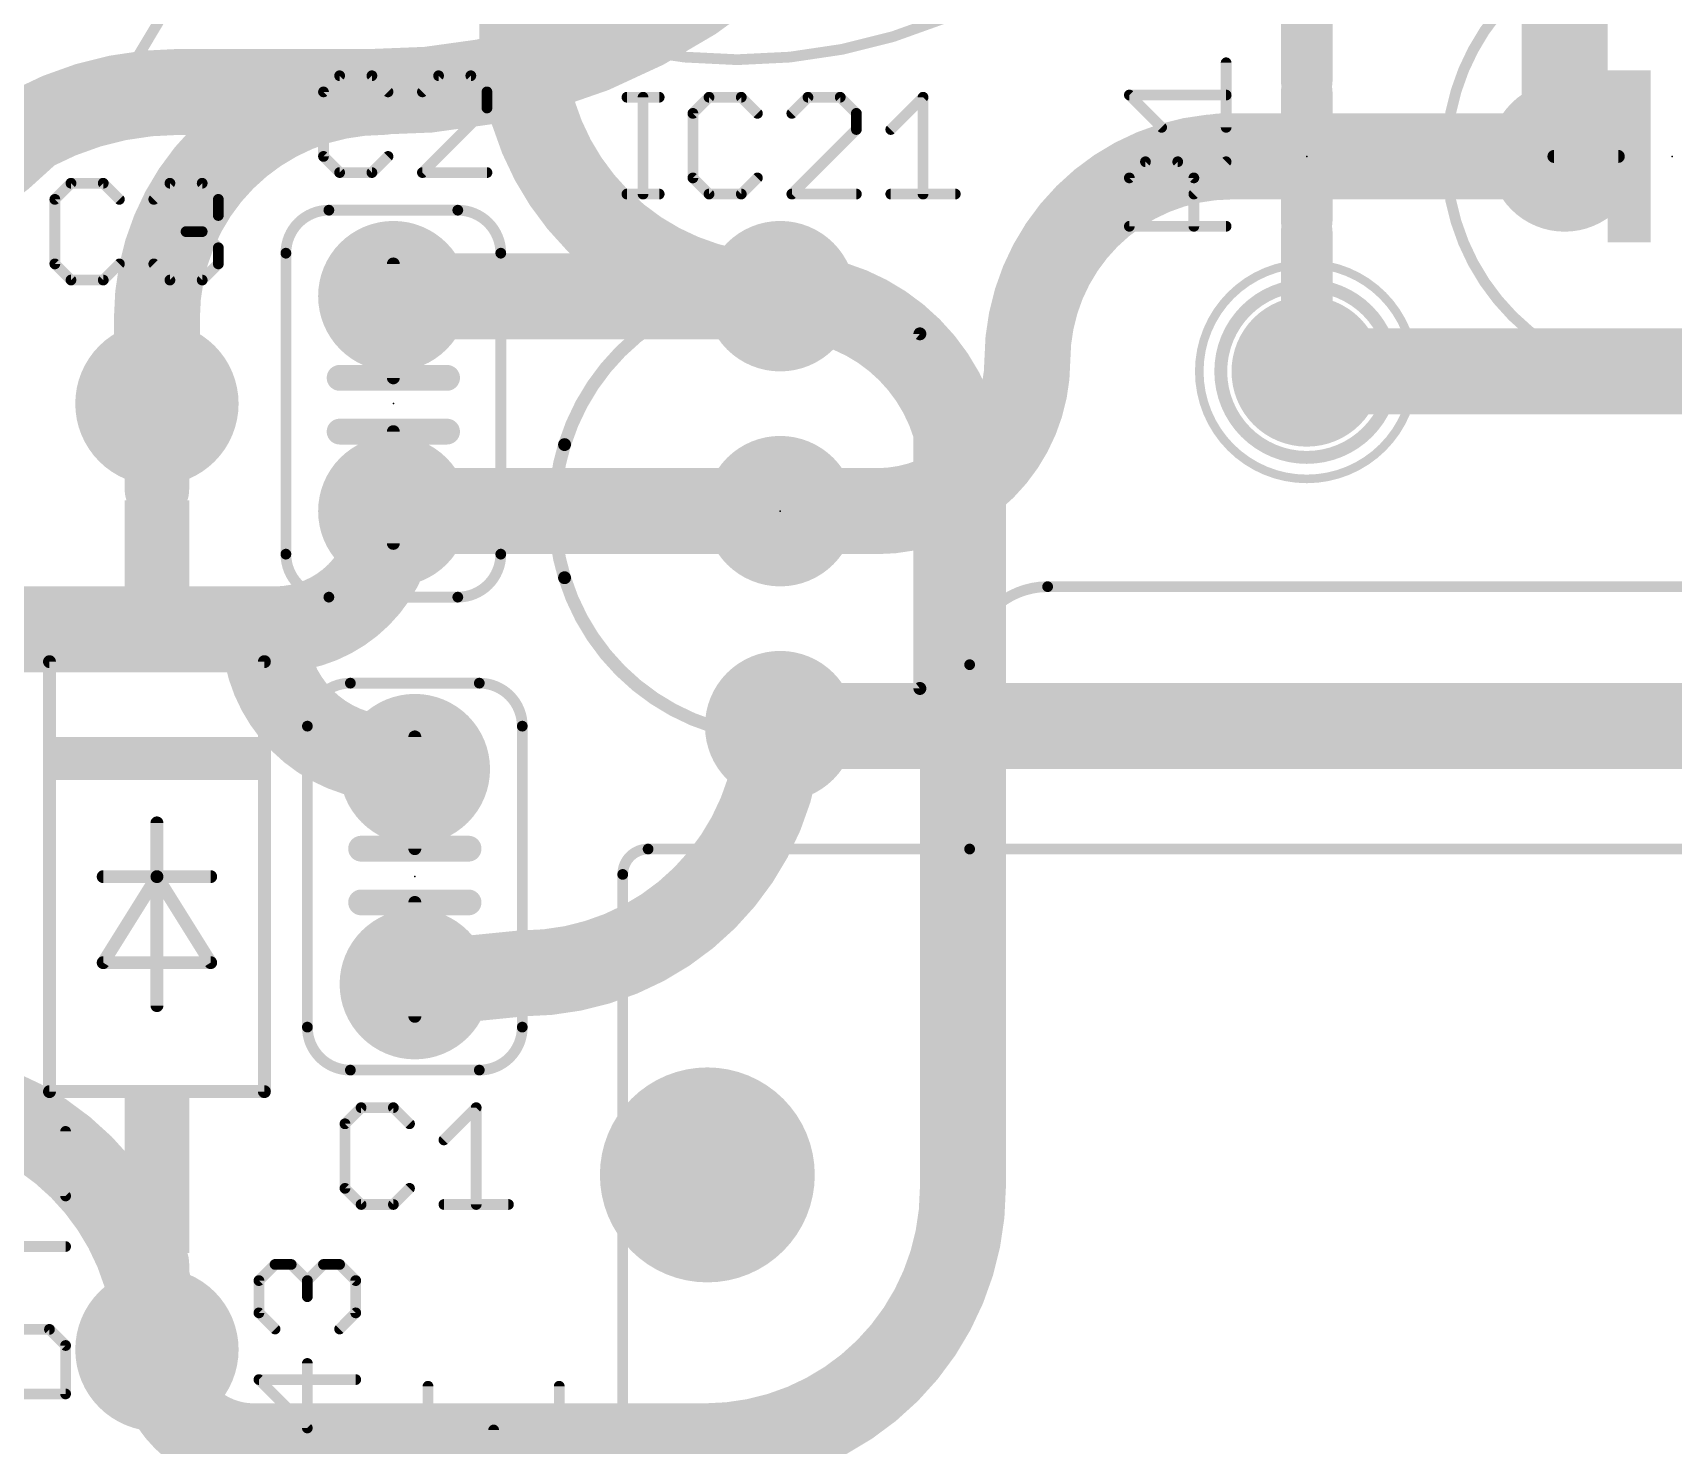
# Model space of a CAD drawing. Extents: x -4 to 220, y -9 to 53.
# Drawn here: x 10.6 to 29.99, y 13.35 to 30.04 of the extents above; entities that cross this region are included whole.
import ezdxf

# ---------------------------------------------------------------- set-up
doc = ezdxf.new("R2010")
doc.units = 0
for name, color, linetype in [('1', 14, 'CONTINUOUS'), ('16', 174, 'CONTINUOUS'), ('17', 94, 'CONTINUOUS'), ('21', 251, 'CONTINUOUS'), ('23', 178, 'CONTINUOUS'), ('25', 251, 'CONTINUOUS'), ('51', 251, 'CONTINUOUS')]:
    doc.layers.add(name, color=color, linetype=linetype)

# ---------------------------------------------------------------- blocks, each defined once
blk = doc.blocks.new('ROUNDP')
at = {"const_width": 0.5}
blk.add_lwpolyline([(0, -0.25, 1), (0, 0.25, 1), (0, -0.25)], format="xyb", dxfattribs=at)
blk = doc.blocks.new('RECT')
blk.add_solid([(-0.5, -0.5), (0.5, -0.5), (-0.5, 0.5), (0.5, 0.5)])

msp = doc.modelspace()

# ---------------------------------------------------------------- linework, layer by layer
at = {"layer": '1', "const_width": 1.016}
for points in [[(16.383, 29.972), (16.383, 36.068)], [(21.59, 16.383), (21.59, 24.765)], [(13.208, 13.335), (18.542, 13.335)]]:
    msp.add_lwpolyline(points, dxfattribs=at)
at = {"layer": '1'}
for points, const_width in [([(16.383, 29.972, 0.4142), (19.431, 26.924)], 1.016), ([(16.637, 29.972, 1), (16.129, 29.972)], 0.508), ([(16.129, 29.972, 1), (16.637, 29.972)], 0.508), ([(21.59, 24.765, 0.4142), (19.431, 26.924)], 1.016), ([(19.431, 27.178, 1), (19.431, 26.67)], 0.508), ([(19.431, 26.67, 1), (19.431, 27.178)], 0.508), ([(21.844, 24.765, 1), (21.336, 24.765)], 0.508), ([(21.336, 24.765, 1), (21.844, 24.765)], 0.508), ([(18.542, 13.335, 0.4142), (21.59, 16.383)], 1.016), ([(21.844, 16.383, 1), (21.336, 16.383)], 0.508), ([(21.336, 16.383, 1), (21.844, 16.383)], 0.508), ([(12.065, 14.478, 0.4142), (13.208, 13.335)], 1.016), ([(12.319, 14.478, 1), (11.811, 14.478)], 0.508), ([(13.208, 13.589, 1), (13.208, 13.081)], 0.508), ([(13.208, 13.081, 1), (13.208, 13.589)], 0.508), ([(18.542, 13.589, 1), (18.542, 13.081)], 0.508), ([(18.542, 13.081, 1), (18.542, 13.589)], 0.508)]:
    msp.add_lwpolyline(points, format="xyb", dxfattribs=dict(at, const_width=const_width))
at = {"layer": '16'}
for points, const_width in [([(14.605, 29.337, 0.4142), (21.463, 36.068)], 1.016), ([(12.319, 29.337, 0.4142), (8.636, 25.654)], 1.016), ([(14.732, 29.337, 0.4142), (12.065, 26.67)], 1.016), ([(12.319, 29.591, 1), (12.319, 29.083)], 0.508), ([(12.319, 29.083, 1), (12.319, 29.591)], 0.508), ([(14.6074, 29.591, 1), (14.6026, 29.083)], 0.508), ([(14.605, 29.591, 1), (14.605, 29.083)], 0.508), ([(14.605, 29.083, 1), (14.605, 29.591)], 0.508), ([(14.732, 29.083, 1), (14.732, 29.591)], 0.508), ([(14.732, 29.083, 1), (14.732, 29.591)], 0.508), ([(24.765, 28.575, 0.4142), (22.352, 26.162)], 1.016), ([(24.638, 28.829, 1), (24.638, 28.321)], 0.508), ([(24.765, 28.829, 1), (24.765, 28.321)], 0.508), ([(24.765, 28.321, 1), (24.765, 28.829)], 0.508), ([(24.765, 28.321, 1), (24.765, 28.829)], 0.508), ([(28.702, 28.321, 1), (28.702, 28.829)], 0.508), ([(28.448, 28.575, 1), (28.956, 28.575)], 0.508), ([(14.859, 27.178, 1), (14.859, 26.67)], 0.508), ([(19.431, 26.67, 1), (19.431, 27.178)], 0.508), ([(12.319, 26.67, 1), (11.811, 26.67)], 0.508), ([(11.811, 26.67, 1), (12.319, 26.67)], 0.508), ([(20.574, 24.384, 0.4142), (22.352, 26.162)], 1.016), ([(22.606, 26.162, 1), (22.098, 26.162)], 0.508), ([(25.908, 26.162, 1), (25.4, 26.162)], 0.508), ([(25.654, 26.162, 0.4142), (25.781, 26.035)], 1.016), ([(25.908, 26.162, 1), (25.4, 26.162)], 0.508), ([(22.098, 26.162, 1), (22.606, 26.162)], 0.508), ([(25.781, 26.289, 1), (25.781, 25.781)], 0.508), ([(25.781, 25.781, 1), (25.781, 26.289)], 0.508), ([(25.4, 26.035, 1), (25.908, 26.035)], 0.508), ([(11.811, 25.654, 1), (12.319, 25.654)], 0.508), ([(13.462, 22.987, 0.4142), (14.859, 24.384)], 1.016), ([(14.732, 24.257, 0.4142), (14.859, 24.384)], 1.016), ([(14.859, 24.384, 0.4142), (14.732, 24.257)], 1.016), ([(15.113, 24.384, 1), (14.605, 24.384)], 0.508), ([(14.859, 24.638, 1), (14.859, 24.13)], 0.508), ([(15.113, 24.384, 1), (14.605, 24.384)], 0.508), ([(14.859, 24.13, 1), (14.859, 24.638)], 0.508), ([(19.431, 24.638, 1), (19.431, 24.13)], 0.508), ([(19.431, 24.13, 1), (19.431, 24.638)], 0.508), ([(20.574, 24.638, 1), (20.574, 24.13)], 0.508), ([(20.574, 24.13, 1), (20.574, 24.638)], 0.508), ([(14.732, 24.511, 1), (14.732, 24.003)], 0.508), ([(14.478, 24.257, 1), (14.986, 24.257)], 0.508), ([(13.335, 23.241, 1), (13.335, 22.733)], 0.508), ([(13.335, 22.987, 0.4142), (14.859, 21.463)], 1.016), ([(13.589, 22.987, 1), (13.081, 22.987)], 0.508), ([(13.462, 23.241, 1), (13.462, 22.733)], 0.508), ([(13.335, 22.733, 1), (13.335, 23.241)], 0.508), ([(13.462, 22.733, 1), (13.462, 23.241)], 0.508), ([(16.383, 18.923, 0.4142), (19.431, 21.971)], 1.016), ([(19.685, 21.971, 1), (19.177, 21.971)], 0.508), ([(19.685, 21.971, 1), (19.177, 21.971)], 0.508), ([(19.431, 22.098, 1), (19.431, 21.59)], 0.508), ([(14.9726, 21.6902, 1), (14.7454, 21.2358)], 0.508), ([(14.859, 21.209, 1), (14.859, 21.717)], 0.508), ([(19.177, 21.844, 1), (19.685, 21.844)], 0.508), ([(14.9994, 21.1088, 1), (15.2266, 21.5632)], 0.508), ([(16.383, 19.177, 1), (16.383, 18.669)], 0.508), ([(16.4083, 18.6703, 1), (16.3577, 19.1757)], 0.508), ([(15.0877, 19.0487, 1), (15.1383, 18.5433)], 0.508), ([(12.065, 14.478, 0.4142), (9.017, 17.526)], 1.016), ([(11.811, 14.478, 1), (12.319, 14.478)], 0.508)]:
    msp.add_lwpolyline(points, format="xyb", dxfattribs=dict(at, const_width=const_width))
at = {"layer": '16', "const_width": 1.016}
for points in [[(28.702, 28.575), (28.702, 33.655)], [(12.319, 29.337), (14.605, 29.337)], [(14.605, 29.337), (14.732, 29.337)], [(24.765, 28.575), (24.638, 28.575)], [(24.765, 28.575), (28.702, 28.575)], [(19.431, 26.924), (14.859, 26.924)], [(12.065, 26.67), (12.065, 25.654)], [(25.654, 26.035), (25.654, 26.162)], [(25.781, 26.035), (36.576, 26.035)], [(14.859, 24.384), (19.431, 24.384)], [(19.431, 24.384), (20.574, 24.384)], [(8.001, 22.987), (13.335, 22.987)], [(13.335, 22.987), (13.462, 22.987)], [(19.431, 21.971), (19.431, 21.844)], [(19.431, 21.844), (32.639, 21.844)], [(14.859, 21.463), (15.113, 21.336)], [(15.113, 18.796), (16.383, 18.923)]]:
    msp.add_lwpolyline(points, dxfattribs=at)
at = {"layer": '21'}
for points, const_width in [([(18.923, 29.718, 1), (18.923, 42.418, 1), (18.923, 29.718)], 0.127), ([(6.477, 26.797, 1), (6.477, 39.497, 1), (6.477, 26.797)], 0.127), ([(29.972, 25.908, 1), (29.972, 31.242, 1), (29.972, 25.908)], 0.127), ([(25.8064, 29.337, 1), (25.5016, 29.337)], 0.3048), ([(28.575, 28.6131, 1), (28.575, 28.5369)], 0.0762), ([(29.337, 28.5369, 1), (29.337, 28.6131)], 0.0762), ([(14.097, 27.94, 0.4142), (13.589, 27.432)], 0.127), ([(14.097, 27.9718, 1), (14.097, 27.9083)], 0.0635), ([(14.097, 27.9083, 1), (14.097, 27.9718)], 0.0635), ([(15.621, 27.9718, 1), (15.621, 27.9083)], 0.0635), ([(16.129, 27.432, 0.4142), (15.621, 27.94)], 0.127), ([(15.621, 27.9083, 1), (15.621, 27.9718)], 0.0635), ([(25.5016, 27.813, 1), (25.8064, 27.813)], 0.3048), ([(13.6208, 27.432, 1), (13.5572, 27.432)], 0.0635), ([(13.5572, 27.432, 1), (13.6208, 27.432)], 0.0635), ([(14.8971, 27.305, 1), (14.8209, 27.305)], 0.0762), ([(16.1608, 27.432, 1), (16.0973, 27.432)], 0.0635), ([(16.0973, 27.432, 1), (16.1608, 27.432)], 0.0635), ([(25.654, 24.765, 1), (25.654, 27.305, 1), (25.654, 24.765)], 0.1016), ([(21.082, 26.479, 0.5267), (16.8826, 25.1708)], 0.1524), ([(21.1201, 26.479, 1), (21.0439, 26.479)], 0.0762), ([(21.0584, 26.4491, 1), (21.1056, 26.5089)], 0.0762), ([(14.224, 26.035, 1), (14.224, 25.8826)], 0.1524), ([(14.859, 26.035, 1), (14.859, 25.8826)], 0.1524), ([(14.859, 25.8826, 1), (14.859, 26.035)], 0.1524), ([(14.8209, 25.9588, 1), (14.8971, 25.9588)], 0.0762), ([(15.494, 25.8826, 1), (15.494, 26.035)], 0.1524), ([(14.224, 25.4, 1), (14.224, 25.2476)], 0.1524), ([(14.859, 25.4, 1), (14.859, 25.2476)], 0.1524), ([(14.859, 25.2476, 1), (14.859, 25.4)], 0.1524), ([(14.8971, 25.3238, 1), (14.8209, 25.3238)], 0.0762), ([(15.494, 25.2476, 1), (15.494, 25.4)], 0.1524), ([(16.8825, 25.1703, 0.1508), (16.8825, 23.5977)], 0.1524), ([(16.8462, 25.182, 1), (16.919, 25.1596)], 0.0762), ([(16.9189, 25.1591, 1), (16.8461, 25.1815)], 0.0762), ([(14.8209, 24.003, 1), (14.8971, 24.003)], 0.0762), ([(13.6208, 23.876, 1), (13.5572, 23.876)], 0.0635), ([(13.5572, 23.876, 1), (13.6208, 23.876)], 0.0635), ([(13.589, 23.876, 0.4142), (14.097, 23.368)], 0.127), ([(15.621, 23.368, 0.4142), (16.129, 23.876)], 0.127), ([(16.1608, 23.876, 1), (16.0973, 23.876)], 0.0635), ([(16.0973, 23.876, 1), (16.1608, 23.876)], 0.0635), ([(16.8825, 23.5977, 0.5267), (21.082, 22.2894)], 0.1524), ([(16.9189, 23.6089, 1), (16.8461, 23.5865)], 0.0762), ([(16.8461, 23.5865, 1), (16.9189, 23.6089)], 0.0762), ([(22.5919, 23.492, 0.4142), (21.67, 22.5701)], 0.127), ([(22.5919, 23.5237, 1), (22.5919, 23.4603)], 0.0635), ([(22.5919, 23.4603, 1), (22.5919, 23.5237)], 0.0635), ([(14.097, 23.3998, 1), (14.097, 23.3363)], 0.0635), ([(14.097, 23.3363, 1), (14.097, 23.3998)], 0.0635), ([(15.621, 23.3998, 1), (15.621, 23.3363)], 0.0635), ([(15.621, 23.3363, 1), (15.621, 23.3998)], 0.0635), ([(10.8331, 22.606, 1), (10.7569, 22.606)], 0.0762), ([(10.795, 22.6441, 1), (10.795, 22.5679)], 0.0762), ([(13.3731, 22.606, 1), (13.2969, 22.606)], 0.0762), ([(13.335, 22.5679, 1), (13.335, 22.6441)], 0.0762), ([(21.7018, 22.5701, 1), (21.6383, 22.5701)], 0.0635), ([(21.6383, 22.5701, 1), (21.7018, 22.5701)], 0.0635), ([(14.351, 22.352, 0.4142), (13.843, 21.844)], 0.127), ([(14.351, 22.3837, 1), (14.351, 22.3203)], 0.0635), ([(14.351, 22.3203, 1), (14.351, 22.3837)], 0.0635), ([(16.383, 21.844, 0.4142), (15.875, 22.352)], 0.127), ([(15.875, 22.3837, 1), (15.875, 22.3203)], 0.0635), ([(15.875, 22.3203, 1), (15.875, 22.3837)], 0.0635), ([(21.0439, 22.289, 1), (21.1201, 22.289)], 0.0762), ([(21.1056, 22.2595, 1), (21.0584, 22.3193)], 0.0762), ([(13.8748, 21.844, 1), (13.8112, 21.844)], 0.0635), ([(13.8112, 21.844, 1), (13.8748, 21.844)], 0.0635), ([(15.1511, 21.717, 1), (15.0749, 21.717)], 0.0762), ([(16.4147, 21.844, 1), (16.3513, 21.844)], 0.0635), ([(16.3513, 21.844, 1), (16.4147, 21.844)], 0.0635), ([(12.1031, 20.701, 1), (12.0269, 20.701)], 0.0762), ([(14.478, 20.4724, 1), (14.478, 20.32)], 0.1524), ([(15.113, 20.4724, 1), (15.113, 20.32)], 0.1524), ([(15.113, 20.32, 1), (15.113, 20.4724)], 0.1524), ([(15.0749, 20.3962, 1), (15.1511, 20.3962)], 0.0762), ([(15.748, 20.32, 1), (15.748, 20.4724)], 0.1524), ([(17.87, 20.392, 0.4142), (17.57, 20.092)], 0.127), ([(17.87, 20.4237, 1), (17.87, 20.3603)], 0.0635), ([(17.87, 20.3603, 1), (17.87, 20.4237)], 0.0635), ([(21.67, 20.4237, 1), (21.67, 20.3603)], 0.0635), ([(21.6383, 20.392, 1), (21.7018, 20.392)], 0.0635), ([(21.67, 20.3603, 1), (21.67, 20.4237)], 0.0635), ([(11.43, 20.1041, 1), (11.43, 20.0279)], 0.0762), ([(12.1031, 20.066, 1), (12.0269, 20.066)], 0.0762), ([(12.0973, 20.0862, 1), (12.0327, 20.0458)], 0.0762), ([(12.065, 20.1041, 1), (12.065, 20.0279)], 0.0762), ([(12.0269, 20.066, 1), (12.1031, 20.066)], 0.0762), ([(12.0973, 20.0458, 1), (12.0327, 20.0862)], 0.0762), ([(12.065, 20.0279, 1), (12.065, 20.1041)], 0.0762), ([(12.7, 20.0279, 1), (12.7, 20.1041)], 0.0762), ([(17.6017, 20.092, 1), (17.5383, 20.092)], 0.0635), ([(17.5383, 20.092, 1), (17.6017, 20.092)], 0.0635), ([(14.478, 19.8374, 1), (14.478, 19.685)], 0.1524), ([(15.113, 19.8374, 1), (15.113, 19.685)], 0.1524), ([(15.113, 19.685, 1), (15.113, 19.8374)], 0.1524), ([(15.1511, 19.7612, 1), (15.0749, 19.7612)], 0.0762), ([(15.748, 19.685, 1), (15.748, 19.8374)], 0.1524), ([(11.43, 19.0881, 1), (11.43, 19.0119)], 0.0762), ([(11.3977, 19.0702, 1), (11.4623, 19.0298)], 0.0762), ([(12.6677, 19.0298, 1), (12.7323, 19.0702)], 0.0762), ([(12.7, 19.0119, 1), (12.7, 19.0881)], 0.0762), ([(12.0269, 18.542, 1), (12.1031, 18.542)], 0.0762), ([(15.0749, 18.415, 1), (15.1511, 18.415)], 0.0762), ([(13.8748, 18.288, 1), (13.8112, 18.288)], 0.0635), ([(13.8112, 18.288, 1), (13.8748, 18.288)], 0.0635), ([(13.843, 18.288, 0.4142), (14.351, 17.78)], 0.127), ([(15.875, 17.78, 0.4142), (16.383, 18.288)], 0.127), ([(16.4147, 18.288, 1), (16.3513, 18.288)], 0.0635), ([(16.3513, 18.288, 1), (16.4147, 18.288)], 0.0635), ([(14.351, 17.8117, 1), (14.351, 17.7483)], 0.0635), ([(14.351, 17.7483, 1), (14.351, 17.8117)], 0.0635), ([(15.875, 17.8117, 1), (15.875, 17.7483)], 0.0635), ([(15.875, 17.7483, 1), (15.875, 17.8117)], 0.0635), ([(10.795, 17.5641, 1), (10.795, 17.4879)], 0.0762), ([(10.7569, 17.526, 1), (10.8331, 17.526)], 0.0762), ([(13.2969, 17.526, 1), (13.3731, 17.526)], 0.0762), ([(13.335, 17.4879, 1), (13.335, 17.5641)], 0.0762)]:
    msp.add_lwpolyline(points, format="xyb", dxfattribs=dict(at, const_width=const_width))
for points, const_width in [([(25.654, 27.813), (25.654, 29.337)], 0.6096), ([(29.337, 28.575), (28.575, 28.575)], 0.1524), ([(14.097, 27.94), (15.621, 27.94)], 0.127), ([(13.589, 23.876), (13.589, 27.432)], 0.127), ([(14.859, 25.9588), (14.859, 27.305)], 0.1524), ([(16.129, 27.432), (16.129, 23.876)], 0.127), ([(21.082, 22.289), (21.082, 26.479)], 0.1524), ([(14.859, 25.9588), (14.224, 25.9588)], 0.3048), ([(15.494, 25.9588), (14.859, 25.9588)], 0.3048), ([(14.859, 25.3238), (14.224, 25.3238)], 0.3048), ([(15.494, 25.3238), (14.859, 25.3238)], 0.3048), ([(14.859, 25.3238), (14.859, 24.003)], 0.1524), ([(22.5919, 23.492), (30.7267, 23.492)], 0.127), ([(15.621, 23.368), (14.097, 23.368)], 0.127), ([(10.795, 17.526), (10.795, 22.606)], 0.1524), ([(13.335, 22.606), (10.795, 22.606)], 0.1524), ([(13.335, 22.606), (13.335, 17.526)], 0.1524), ([(21.67, 20.392), (21.67, 22.5701)], 0.127), ([(14.351, 22.352), (15.875, 22.352)], 0.127), ([(13.843, 18.288), (13.843, 21.844)], 0.127), ([(15.113, 20.3962), (15.113, 21.717)], 0.1524), ([(16.383, 21.844), (16.383, 18.288)], 0.127), ([(12.065, 20.701), (12.065, 20.066)], 0.1524), ([(14.478, 20.3962), (15.113, 20.3962)], 0.3048), ([(15.113, 20.3962), (15.748, 20.3962)], 0.3048), ([(21.67, 20.392), (17.87, 20.392)], 0.127), ([(31.67, 20.392), (21.67, 20.392)], 0.127), ([(11.43, 19.05), (12.065, 20.066)], 0.1524), ([(12.065, 20.066), (11.43, 20.066)], 0.1524), ([(12.065, 20.066), (12.065, 18.542)], 0.1524), ([(12.065, 20.066), (12.7, 19.05)], 0.1524), ([(12.7, 20.066), (12.065, 20.066)], 0.1524), ([(17.57, 20.092), (17.57, -0.508)], 0.127), ([(14.478, 19.7612), (15.113, 19.7612)], 0.3048), ([(15.113, 19.7612), (15.748, 19.7612)], 0.3048), ([(15.113, 19.7612), (15.113, 18.415)], 0.1524), ([(12.7, 19.05), (11.43, 19.05)], 0.1524), ([(15.875, 17.78), (14.351, 17.78)], 0.127), ([(10.795, 17.526), (13.335, 17.526)], 0.1524)]:
    msp.add_lwpolyline(points, dxfattribs=dict(at, const_width=const_width))
at = {"layer": '23'}
for p in [(25.654, 28.575), (29.972, 28.575), (14.859, 25.654), (19.431, 24.384), (12.065, 20.066), (15.113, 20.066)]:
    msp.add_point(p, dxfattribs=at)
at = {"layer": '25', "const_width": 0.127}
for points in [[(24.7015, 28.9189), (24.7015, 29.6815)], [(14.2242, 29.5285), (14.0335, 29.3378)], [(14.6055, 29.5285), (14.2242, 29.5285)], [(14.7962, 29.3378), (14.6055, 29.5285)], [(15.3936, 29.5285), (15.2029, 29.3378)], [(15.7749, 29.5285), (15.3936, 29.5285)], [(15.9655, 29.3378), (15.7749, 29.5285)], [(14.0335, 29.3378), (14.0335, 28.5752)], [(15.9655, 29.1471), (15.9655, 29.3378)], [(17.6197, 29.2745), (18.001, 29.2745)], [(17.8104, 28.1305), (17.8104, 29.2745)], [(18.59, 29.2745), (18.3993, 29.0838)], [(18.9713, 29.2745), (18.59, 29.2745)], [(19.162, 29.0838), (18.9713, 29.2745)], [(19.7594, 29.2745), (19.5687, 29.0838)], [(20.1407, 29.2745), (19.7594, 29.2745)], [(20.3313, 29.0838), (20.1407, 29.2745)], [(20.7381, 28.8932), (21.1194, 29.2745)], [(21.1194, 29.2745), (21.1194, 28.1305)], [(23.9389, 28.9189), (23.5575, 29.3002)], [(23.5575, 29.3002), (24.7015, 29.3002)], [(15.2029, 28.3845), (15.9655, 29.1471)], [(18.3993, 29.0838), (18.3993, 28.3212)], [(20.3313, 28.8932), (20.3313, 29.0838)], [(19.5687, 28.1305), (20.3313, 28.8932)], [(14.0335, 28.5752), (14.2242, 28.3845)], [(14.6055, 28.3845), (14.7962, 28.5752)], [(23.5575, 28.3215), (23.7482, 28.5122)], [(23.7482, 28.5122), (24.1295, 28.5122)], [(24.1295, 28.5122), (24.3202, 28.3215)], [(24.3202, 28.1308), (24.7015, 28.5122)], [(11.0492, 28.2585), (10.8585, 28.0678)], [(11.4305, 28.2585), (11.0492, 28.2585)], [(11.6212, 28.0678), (11.4305, 28.2585)], [(12.0279, 28.0678), (12.2186, 28.2585)], [(12.2186, 28.2585), (12.5999, 28.2585)], [(12.5999, 28.2585), (12.7905, 28.0678)], [(14.2242, 28.3845), (14.6055, 28.3845)], [(15.9655, 28.3845), (15.2029, 28.3845)], [(18.3993, 28.3212), (18.59, 28.1305)], [(18.9713, 28.1305), (19.162, 28.3212)], [(23.5575, 27.7495), (23.5575, 28.3215)], [(24.3202, 28.3215), (24.3202, 27.7495)], [(10.8585, 28.0678), (10.8585, 27.3052)], [(12.7905, 28.0678), (12.7905, 27.8772)], [(17.6197, 28.1305), (18.001, 28.1305)], [(18.59, 28.1305), (18.9713, 28.1305)], [(20.3313, 28.1305), (19.5687, 28.1305)], [(20.7381, 28.1305), (21.5007, 28.1305)], [(12.7905, 27.8772), (12.5999, 27.6865)], [(12.5999, 27.6865), (12.4092, 27.6865)], [(12.5999, 27.6865), (12.7905, 27.4958)], [(24.7015, 27.7495), (23.5575, 27.7495)], [(12.7905, 27.4958), (12.7905, 27.3052)], [(10.8585, 27.3052), (11.0492, 27.1145)], [(11.4305, 27.1145), (11.6212, 27.3052)], [(12.2186, 27.1145), (12.0279, 27.3052)], [(12.7905, 27.3052), (12.5999, 27.1145)], [(11.0492, 27.1145), (11.4305, 27.1145)], [(12.5999, 27.1145), (12.2186, 27.1145)], [(14.4782, 17.3365), (14.2875, 17.1458)], [(14.8595, 17.3365), (14.4782, 17.3365)], [(15.0502, 17.1458), (14.8595, 17.3365)], [(15.4569, 16.9551), (15.8382, 17.3365)], [(15.8382, 17.3365), (15.8382, 16.1925)], [(10.9855, 16.2931), (10.2229, 17.0557)], [(10.9855, 17.0557), (10.9855, 16.2931)], [(14.2875, 17.1458), (14.2875, 16.3832)], [(14.2875, 16.3832), (14.4782, 16.1925)], [(14.8595, 16.1925), (15.0502, 16.3832)], [(14.4782, 16.1925), (14.8595, 16.1925)], [(15.4569, 16.1925), (16.2195, 16.1925)], [(10.9855, 15.6957), (9.8415, 15.6957)], [(13.2705, 15.2933), (13.4612, 15.4839)], [(13.4612, 15.4839), (13.6519, 15.4839)], [(13.6519, 15.4839), (13.8425, 15.2933)], [(13.8425, 15.2933), (14.0332, 15.4839)], [(14.0332, 15.4839), (14.2238, 15.4839)], [(14.2238, 15.4839), (14.4145, 15.2933)], [(13.2705, 14.912), (13.2705, 15.2933)], [(13.8425, 15.2933), (13.8425, 15.1026)], [(14.4145, 15.2933), (14.4145, 14.912)], [(13.4612, 14.7213), (13.2705, 14.912)], [(14.4145, 14.912), (14.2238, 14.7213)], [(10.7948, 14.717), (10.0322, 14.717)], [(10.9855, 14.5263), (10.7948, 14.717)], [(10.9855, 13.9543), (10.9855, 14.5263)], [(13.8425, 13.5519), (13.8425, 14.3145)], [(14.4145, 14.1239), (13.2705, 14.1239)], [(13.2705, 14.1239), (13.8425, 13.5519)], [(9.8415, 13.9543), (10.9855, 13.9543)], [(15.2688, 14.0452), (15.2688, 13.0114)], [(16.8195, 13.0114), (16.8195, 14.0452)], [(16.0441, 13.0114), (16.0441, 13.5283)]]:
    msp.add_lwpolyline(points, dxfattribs=at)
at = {"layer": '25', "const_width": 0.0635}
for points in [[(24.7333, 29.6815, 1), (24.6698, 29.6815)], [(14.2242, 29.5602, 1), (14.2242, 29.4967)], [(14.2466, 29.506, 1), (14.2017, 29.5509)], [(14.6279, 29.5509, 1), (14.583, 29.506)], [(14.6055, 29.4967, 1), (14.6055, 29.5602)], [(15.3936, 29.5602, 1), (15.3936, 29.4967)], [(15.416, 29.506, 1), (15.3711, 29.5509)], [(15.7973, 29.5509, 1), (15.7524, 29.506)], [(15.7749, 29.4967, 1), (15.7749, 29.5602)], [(14.0653, 29.3378, 1), (14.0017, 29.3378)], [(14.011, 29.3603, 1), (14.056, 29.3154)], [(14.7737, 29.3154, 1), (14.8186, 29.3603)], [(15.1804, 29.3603, 1), (15.2253, 29.3154)], [(15.9973, 29.3378, 1), (15.9338, 29.3378)], [(15.9431, 29.3154, 1), (15.988, 29.3603)], [(17.6197, 29.3062, 1), (17.6197, 29.2427)], [(17.8421, 29.2745, 1), (17.7786, 29.2745)], [(18.001, 29.2427, 1), (18.001, 29.3062)], [(18.59, 29.3062, 1), (18.59, 29.2427)], [(18.6124, 29.252, 1), (18.5675, 29.2969)], [(18.9937, 29.2969, 1), (18.9488, 29.252)], [(18.9713, 29.2427, 1), (18.9713, 29.3062)], [(19.7594, 29.3062, 1), (19.7594, 29.2427)], [(19.7818, 29.252, 1), (19.7369, 29.2969)], [(20.1631, 29.2969, 1), (20.1182, 29.252)], [(20.1407, 29.2427, 1), (20.1407, 29.3062)], [(21.1512, 29.2745, 1), (21.0877, 29.2745)], [(21.1419, 29.252, 1), (21.097, 29.2969)], [(23.5575, 29.332, 1), (23.5575, 29.2685)], [(23.58, 29.3227, 1), (23.5351, 29.2778)], [(24.7015, 29.2685, 1), (24.7015, 29.332)], [(15.9338, 29.1471, 1), (15.9973, 29.1471)], [(15.988, 29.1247, 1), (15.9431, 29.1696)], [(18.3768, 29.1063, 1), (18.4218, 29.0614)], [(18.431, 29.0838, 1), (18.3676, 29.0838)], [(19.1395, 29.0614, 1), (19.1844, 29.1063)], [(19.5462, 29.1063, 1), (19.5911, 29.0614)], [(20.3631, 29.0838, 1), (20.2996, 29.0838)], [(20.3089, 29.0614, 1), (20.3538, 29.1063)], [(20.2996, 28.8932, 1), (20.3631, 28.8932)], [(20.3538, 28.8707, 1), (20.3089, 28.9156)], [(20.7156, 28.9156, 1), (20.7605, 28.8707)], [(23.9164, 28.8964, 1), (23.9613, 28.9413)], [(24.6698, 28.9189, 1), (24.7333, 28.9189)], [(14.0017, 28.5752, 1), (14.0653, 28.5752)], [(14.056, 28.5976, 1), (14.011, 28.5527)], [(14.8186, 28.5527, 1), (14.7737, 28.5976)], [(23.7482, 28.5439, 1), (23.7482, 28.4804)], [(23.7706, 28.4897, 1), (23.7257, 28.5346)], [(24.152, 28.5346, 1), (24.1071, 28.4897)], [(24.1295, 28.4804, 1), (24.1295, 28.5439)], [(24.724, 28.4897, 1), (24.679, 28.5346)], [(11.0492, 28.2902, 1), (11.0492, 28.2267)], [(11.0716, 28.236, 1), (11.0267, 28.2809)], [(11.4529, 28.2809, 1), (11.408, 28.236)], [(11.4305, 28.2267, 1), (11.4305, 28.2902)], [(12.2186, 28.2902, 1), (12.2186, 28.2267)], [(12.241, 28.236, 1), (12.1961, 28.2809)], [(12.6223, 28.2809, 1), (12.5774, 28.236)], [(12.5999, 28.2267, 1), (12.5999, 28.2902)], [(14.2242, 28.4163, 1), (14.2242, 28.3528)], [(14.2017, 28.362, 1), (14.2466, 28.407)], [(14.583, 28.407, 1), (14.6279, 28.362)], [(14.6055, 28.3528, 1), (14.6055, 28.4163)], [(15.1804, 28.407, 1), (15.2253, 28.362)], [(15.2029, 28.4163, 1), (15.2029, 28.3528)], [(15.9655, 28.3528, 1), (15.9655, 28.4163)], [(18.4218, 28.3436, 1), (18.3768, 28.2987)], [(18.3676, 28.3212, 1), (18.431, 28.3212)], [(19.1844, 28.2987, 1), (19.1395, 28.3436)], [(23.5893, 28.3215, 1), (23.5258, 28.3215)], [(23.5351, 28.3439, 1), (23.58, 28.299)], [(24.3519, 28.3215, 1), (24.2884, 28.3215)], [(24.2977, 28.299, 1), (24.3426, 28.3439)], [(10.836, 28.0903, 1), (10.881, 28.0454)], [(10.8903, 28.0678, 1), (10.8268, 28.0678)], [(11.5987, 28.0454, 1), (11.6436, 28.0903)], [(12.0054, 28.0903, 1), (12.0503, 28.0454)], [(12.8223, 28.0678, 1), (12.7588, 28.0678)], [(12.7681, 28.0454, 1), (12.813, 28.0903)], [(17.6197, 28.1623, 1), (17.6197, 28.0988)], [(17.7786, 28.1305, 1), (17.8421, 28.1305)], [(18.001, 28.0988, 1), (18.001, 28.1623)], [(18.59, 28.1623, 1), (18.59, 28.0988)], [(18.5675, 28.108, 1), (18.6124, 28.153)], [(18.9488, 28.153, 1), (18.9937, 28.108)], [(18.9713, 28.0988, 1), (18.9713, 28.1623)], [(19.5462, 28.153, 1), (19.5911, 28.108)], [(19.5687, 28.1623, 1), (19.5687, 28.0988)], [(20.3313, 28.0988, 1), (20.3313, 28.1623)], [(20.7381, 28.1623, 1), (20.7381, 28.0988)], [(21.0877, 28.1305, 1), (21.1512, 28.1305)], [(21.5007, 28.0988, 1), (21.5007, 28.1623)], [(24.2977, 28.1533, 1), (24.3426, 28.1084)], [(12.813, 27.8547, 1), (12.7681, 27.8996)], [(12.4092, 27.7182, 1), (12.4092, 27.6547)], [(12.6223, 27.7089, 1), (12.5774, 27.664)], [(12.5774, 27.7089, 1), (12.6223, 27.664)], [(12.5999, 27.6547, 1), (12.5999, 27.7182)], [(12.7588, 27.8772, 1), (12.8223, 27.8772)], [(23.5258, 27.7495, 1), (23.5893, 27.7495)], [(23.5575, 27.7812, 1), (23.5575, 27.7178)], [(24.2884, 27.7495, 1), (24.3519, 27.7495)], [(24.7015, 27.7178, 1), (24.7015, 27.7812)], [(12.8223, 27.4958, 1), (12.7588, 27.4958)], [(12.7681, 27.4734, 1), (12.813, 27.5183)], [(10.881, 27.3276, 1), (10.836, 27.2827)], [(10.8268, 27.3052, 1), (10.8903, 27.3052)], [(11.6436, 27.2827, 1), (11.5987, 27.3276)], [(12.0503, 27.3276, 1), (12.0054, 27.2827)], [(12.7588, 27.3052, 1), (12.8223, 27.3052)], [(12.813, 27.2827, 1), (12.7681, 27.3276)], [(11.0492, 27.1462, 1), (11.0492, 27.0828)], [(11.0267, 27.092, 1), (11.0716, 27.137)], [(11.408, 27.137, 1), (11.4529, 27.092)], [(11.4305, 27.0828, 1), (11.4305, 27.1462)], [(12.2186, 27.1462, 1), (12.2186, 27.0828)], [(12.1961, 27.092, 1), (12.241, 27.137)], [(12.5774, 27.137, 1), (12.6223, 27.092)], [(12.5999, 27.0828, 1), (12.5999, 27.1462)], [(14.4782, 17.3682, 1), (14.4782, 17.3047)], [(14.5006, 17.314, 1), (14.4557, 17.3589)], [(14.8819, 17.3589, 1), (14.837, 17.314)], [(14.8595, 17.3047, 1), (14.8595, 17.3682)], [(15.87, 17.3365, 1), (15.8065, 17.3365)], [(15.8607, 17.314, 1), (15.8158, 17.3589)], [(11.0173, 17.0557, 1), (10.9537, 17.0557)], [(14.265, 17.1683, 1), (14.31, 17.1234)], [(14.3193, 17.1458, 1), (14.2558, 17.1458)], [(15.0277, 17.1234, 1), (15.0726, 17.1683)], [(15.4344, 16.9776, 1), (15.4793, 16.9327)], [(10.9537, 16.2931, 1), (11.0173, 16.2931)], [(10.963, 16.2706, 1), (11.008, 16.3155)], [(14.31, 16.4056, 1), (14.265, 16.3607)], [(14.2558, 16.3832, 1), (14.3193, 16.3832)], [(15.0726, 16.3607, 1), (15.0277, 16.4056)], [(14.4782, 16.2242, 1), (14.4782, 16.1608)], [(14.4557, 16.17, 1), (14.5006, 16.215)], [(14.837, 16.215, 1), (14.8819, 16.17)], [(14.8595, 16.1608, 1), (14.8595, 16.2242)], [(15.4569, 16.2242, 1), (15.4569, 16.1608)], [(15.8065, 16.1925, 1), (15.87, 16.1925)], [(16.2195, 16.1608, 1), (16.2195, 16.2242)], [(10.9855, 15.6639, 1), (10.9855, 15.7274)], [(13.4612, 15.5157, 1), (13.4612, 15.4522)], [(13.4836, 15.4615, 1), (13.4387, 15.5064)], [(13.6743, 15.5064, 1), (13.6294, 15.4615)], [(13.6519, 15.4522, 1), (13.6519, 15.5157)], [(14.0332, 15.5157, 1), (14.0332, 15.4522)], [(14.0556, 15.4615, 1), (14.0107, 15.5064)], [(14.2463, 15.5064, 1), (14.2014, 15.4615)], [(14.2238, 15.4522, 1), (14.2238, 15.5157)], [(13.3023, 15.2933, 1), (13.2388, 15.2933)], [(13.2481, 15.3157, 1), (13.293, 15.2708)], [(13.8743, 15.2933, 1), (13.8108, 15.2933)], [(13.8201, 15.3157, 1), (13.865, 15.2708)], [(13.8201, 15.2708, 1), (13.865, 15.3157)], [(14.4463, 15.2933, 1), (14.3827, 15.2933)], [(14.392, 15.2708, 1), (14.437, 15.3157)], [(13.8108, 15.1026, 1), (13.8743, 15.1026)], [(13.2388, 14.912, 1), (13.3023, 14.912)], [(13.293, 14.9344, 1), (13.2481, 14.8895)], [(14.3827, 14.912, 1), (14.4463, 14.912)], [(14.437, 14.8895, 1), (14.392, 14.9344)], [(10.8173, 14.7394, 1), (10.7724, 14.6945)], [(10.7948, 14.6852, 1), (10.7948, 14.7487)], [(13.4387, 14.6988, 1), (13.4836, 14.7437)], [(14.2014, 14.7437, 1), (14.2463, 14.6988)], [(11.0173, 14.5263, 1), (10.9537, 14.5263)], [(10.963, 14.5038, 1), (11.008, 14.5487)], [(13.8743, 14.3145, 1), (13.8108, 14.3145)], [(13.2705, 14.1556, 1), (13.2705, 14.0921)], [(13.293, 14.1463, 1), (13.2481, 14.1014)], [(14.4145, 14.0921, 1), (14.4145, 14.1556)], [(10.9537, 13.9543, 1), (11.0173, 13.9543)], [(10.9855, 13.9226, 1), (10.9855, 13.9861)], [(15.3005, 14.0452, 1), (15.237, 14.0452)], [(16.8513, 14.0452, 1), (16.7878, 14.0452)], [(13.8108, 13.5519, 1), (13.8743, 13.5519)], [(13.8201, 13.5294, 1), (13.865, 13.5743)], [(16.0759, 13.5283, 1), (16.0124, 13.5283)]]:
    msp.add_lwpolyline(points, format="xyb", dxfattribs=at)
at = {"layer": '51'}
for points, const_width in [([(25.654, 29.464), (25.654, 31.115)], 0.6096), ([(25.654, 26.035), (25.654, 27.686)], 0.6096), ([(12.065, 25.654), (12.065, 24.638)], 0.762), ([(12.065, 14.478), (12.065, 15.494)], 0.762)]:
    msp.add_lwpolyline(points, dxfattribs=dict(at, const_width=const_width))
for points, const_width in [([(25.5016, 29.464, 1), (25.8064, 29.464)], 0.3048), ([(25.8064, 27.686, 1), (25.5016, 27.686)], 0.3048), ([(25.654, 25.019, 1), (25.654, 27.051, 1), (25.654, 25.019)], 0.1524), ([(25.5016, 26.035, 1), (25.8064, 26.035)], 0.3048), ([(12.2555, 25.654, 1), (11.8745, 25.654)], 0.381), ([(11.8745, 24.638, 1), (12.2555, 24.638)], 0.381), ([(12.2555, 15.494, 1), (11.8745, 15.494)], 0.381), ([(11.8745, 14.478, 1), (12.2555, 14.478)], 0.381)]:
    msp.add_lwpolyline(points, format="xyb", dxfattribs=dict(at, const_width=const_width))

# ---------------------------------------------------------------- block references
at = {"layer": '17'}
for p, xscale, yscale, rotation in [((28.702, 28.575), 1.778, 1.778, 180), ((28.702, 28.575), 1.778, 1.778, 180), ((28.702, 28.575), 1.508, 1.508, 180), ((28.702, 28.575), 1.508, 1.508, 180), ((28.702, 28.575), 1.508, 1.508, 180), ((28.702, 28.575), 1.508, 1.508, 180), ((28.702, 28.575), 1.508, 1.508, 180), ((28.702, 28.575), 1.508, 1.508, 180), ((28.702, 28.575), 1.508, 1.508, 180), ((28.702, 28.575), 1.508, 1.508, 180), ((28.702, 28.575), 1.508, 1.508, 180), ((28.702, 28.575), 1.508, 1.508, 180), ((28.702, 28.575), 1.508, 1.508, 180), ((28.702, 28.575), 1.508, 1.508, 180), ((28.702, 28.575), 1.508, 1.508, 180), ((28.702, 28.575), 1.508, 1.508, 180), ((14.859, 26.924), 1.778, 1.778, 270), ((14.859, 26.924), 1.778, 1.778, 270), ((19.431, 26.924), 1.778, 1.778, 90), ((19.431, 26.924), 1.778, 1.778, 90), ((14.859, 26.924), 1.508, 1.508, 270), ((14.859, 26.924), 1.508, 1.508, 270), ((14.859, 26.924), 1.508, 1.508, 270), ((14.859, 26.924), 1.508, 1.508, 270), ((14.859, 26.924), 1.508, 1.508, 270), ((14.859, 26.924), 1.508, 1.508, 270), ((14.859, 26.924), 1.508, 1.508, 270), ((14.859, 26.924), 1.508, 1.508, 270), ((14.859, 26.924), 1.508, 1.508, 270), ((14.859, 26.924), 1.508, 1.508, 270), ((14.859, 26.924), 1.508, 1.508, 270), ((14.859, 26.924), 1.508, 1.508, 270), ((14.859, 26.924), 1.508, 1.508, 270), ((14.859, 26.924), 1.508, 1.508, 270), ((19.431, 26.924), 1.508, 1.508, 90), ((19.431, 26.924), 1.508, 1.508, 90), ((19.431, 26.924), 1.508, 1.508, 90), ((19.431, 26.924), 1.508, 1.508, 90), ((19.431, 26.924), 1.508, 1.508, 90), ((19.431, 26.924), 1.508, 1.508, 90), ((19.431, 26.924), 1.508, 1.508, 90), ((19.431, 26.924), 1.508, 1.508, 90), ((19.431, 26.924), 1.508, 1.508, 90), ((19.431, 26.924), 1.508, 1.508, 90), ((19.431, 26.924), 1.508, 1.508, 90), ((19.431, 26.924), 1.508, 1.508, 90), ((19.431, 26.924), 1.508, 1.508, 90), ((19.431, 26.924), 1.508, 1.508, 90), ((25.654, 26.035), 1.778, 1.778, 90), ((25.654, 26.035), 1.778, 1.778, 90), ((25.654, 26.035), 1.508, 1.508, 90), ((25.654, 26.035), 1.508, 1.508, 90), ((25.654, 26.035), 1.508, 1.508, 90), ((25.654, 26.035), 1.508, 1.508, 90), ((25.654, 26.035), 1.508, 1.508, 90), ((25.654, 26.035), 1.508, 1.508, 90), ((25.654, 26.035), 1.508, 1.508, 90), ((25.654, 26.035), 1.508, 1.508, 90), ((25.654, 26.035), 1.508, 1.508, 90), ((25.654, 26.035), 1.508, 1.508, 90), ((25.654, 26.035), 1.508, 1.508, 90), ((25.654, 26.035), 1.508, 1.508, 90), ((25.654, 26.035), 1.508, 1.508, 90), ((25.654, 26.035), 1.508, 1.508, 90), ((12.065, 25.654), 1.9304, 1.9304, 270), ((12.065, 25.654), 1.9304, 1.9304, 270), ((12.065, 25.654), 1.8, 1.8, 270), ((12.065, 25.654), 1.8, 1.8, 270), ((12.065, 25.654), 1.8, 1.8, 270), ((12.065, 25.654), 1.8, 1.8, 270), ((12.065, 25.654), 1.8, 1.8, 270), ((12.065, 25.654), 1.8, 1.8, 270), ((12.065, 25.654), 1.8, 1.8, 270), ((12.065, 25.654), 1.8, 1.8, 270), ((12.065, 25.654), 1.8, 1.8, 270), ((12.065, 25.654), 1.8, 1.8, 270), ((12.065, 25.654), 1.8, 1.8, 270), ((12.065, 25.654), 1.8, 1.8, 270), ((12.065, 25.654), 1.8, 1.8, 270), ((12.065, 25.654), 1.8, 1.8, 270), ((14.859, 24.384), 1.778, 1.778, 270), ((14.859, 24.384), 1.778, 1.778, 270), ((19.431, 24.384), 1.778, 1.778, 90), ((19.431, 24.384), 1.778, 1.778, 90), ((14.859, 24.384), 1.508, 1.508, 270), ((14.859, 24.384), 1.508, 1.508, 270), ((14.859, 24.384), 1.508, 1.508, 270), ((14.859, 24.384), 1.508, 1.508, 270), ((14.859, 24.384), 1.508, 1.508, 270), ((14.859, 24.384), 1.508, 1.508, 270), ((14.859, 24.384), 1.508, 1.508, 270), ((14.859, 24.384), 1.508, 1.508, 270), ((14.859, 24.384), 1.508, 1.508, 270), ((14.859, 24.384), 1.508, 1.508, 270), ((14.859, 24.384), 1.508, 1.508, 270), ((14.859, 24.384), 1.508, 1.508, 270), ((14.859, 24.384), 1.508, 1.508, 270), ((14.859, 24.384), 1.508, 1.508, 270), ((19.431, 24.384), 1.508, 1.508, 90), ((19.431, 24.384), 1.508, 1.508, 90), ((19.431, 24.384), 1.508, 1.508, 90), ((19.431, 24.384), 1.508, 1.508, 90), ((19.431, 24.384), 1.508, 1.508, 90), ((19.431, 24.384), 1.508, 1.508, 90), ((19.431, 24.384), 1.508, 1.508, 90), ((19.431, 24.384), 1.508, 1.508, 90), ((19.431, 24.384), 1.508, 1.508, 90), ((19.431, 24.384), 1.508, 1.508, 90), ((19.431, 24.384), 1.508, 1.508, 90), ((19.431, 24.384), 1.508, 1.508, 90), ((19.431, 24.384), 1.508, 1.508, 90), ((19.431, 24.384), 1.508, 1.508, 90), ((19.431, 21.844), 1.778, 1.778, 90), ((19.431, 21.844), 1.778, 1.778, 90), ((19.431, 21.844), 1.508, 1.508, 90), ((19.431, 21.844), 1.508, 1.508, 90), ((19.431, 21.844), 1.508, 1.508, 90), ((19.431, 21.844), 1.508, 1.508, 90), ((19.431, 21.844), 1.508, 1.508, 90), ((19.431, 21.844), 1.508, 1.508, 90), ((19.431, 21.844), 1.508, 1.508, 90), ((19.431, 21.844), 1.508, 1.508, 90), ((19.431, 21.844), 1.508, 1.508, 90), ((19.431, 21.844), 1.508, 1.508, 90), ((19.431, 21.844), 1.508, 1.508, 90), ((19.431, 21.844), 1.508, 1.508, 90), ((19.431, 21.844), 1.508, 1.508, 90), ((19.431, 21.844), 1.508, 1.508, 90), ((15.113, 21.336), 1.778, 1.778, 90), ((15.113, 21.336), 1.778, 1.778, 90), ((15.113, 21.336), 1.508, 1.508, 90), ((15.113, 21.336), 1.508, 1.508, 90), ((15.113, 21.336), 1.508, 1.508, 90), ((15.113, 21.336), 1.508, 1.508, 90), ((15.113, 21.336), 1.508, 1.508, 90), ((15.113, 21.336), 1.508, 1.508, 90), ((15.113, 21.336), 1.508, 1.508, 90), ((15.113, 21.336), 1.508, 1.508, 90), ((15.113, 21.336), 1.508, 1.508, 90), ((15.113, 21.336), 1.508, 1.508, 90), ((15.113, 21.336), 1.508, 1.508, 90), ((15.113, 21.336), 1.508, 1.508, 90), ((15.113, 21.336), 1.508, 1.508, 90), ((15.113, 21.336), 1.508, 1.508, 90), ((15.113, 18.796), 1.778, 1.778, 90), ((15.113, 18.796), 1.778, 1.778, 90), ((15.113, 18.796), 1.508, 1.508, 90), ((15.113, 18.796), 1.508, 1.508, 90), ((15.113, 18.796), 1.508, 1.508, 90), ((15.113, 18.796), 1.508, 1.508, 90), ((15.113, 18.796), 1.508, 1.508, 90), ((15.113, 18.796), 1.508, 1.508, 90), ((15.113, 18.796), 1.508, 1.508, 90), ((15.113, 18.796), 1.508, 1.508, 90), ((15.113, 18.796), 1.508, 1.508, 90), ((15.113, 18.796), 1.508, 1.508, 90), ((15.113, 18.796), 1.508, 1.508, 90), ((15.113, 18.796), 1.508, 1.508, 90), ((15.113, 18.796), 1.508, 1.508, 90), ((15.113, 18.796), 1.508, 1.508, 90), ((12.065, 14.478), 1.9304, 1.9304, 270), ((12.065, 14.478), 1.9304, 1.9304, 270), ((12.065, 14.478), 1.8, 1.8, 270), ((12.065, 14.478), 1.8, 1.8, 270), ((12.065, 14.478), 1.8, 1.8, 270), ((12.065, 14.478), 1.8, 1.8, 270), ((12.065, 14.478), 1.8, 1.8, 270), ((12.065, 14.478), 1.8, 1.8, 270), ((12.065, 14.478), 1.8, 1.8, 270), ((12.065, 14.478), 1.8, 1.8, 270), ((12.065, 14.478), 1.8, 1.8, 270), ((12.065, 14.478), 1.8, 1.8, 270), ((12.065, 14.478), 1.8, 1.8, 270), ((12.065, 14.478), 1.8, 1.8, 270), ((12.065, 14.478), 1.8, 1.8, 270), ((12.065, 14.478), 1.8, 1.8, 270)]:
    msp.add_blockref('ROUNDP', p, dxfattribs=dict(at, xscale=xscale, yscale=yscale, rotation=rotation))
for xscale, yscale in [(2.54, 2.54), (2.54, 2.54), (2.4, 2.4), (2.4, 2.4), (2.4, 2.4), (2.4, 2.4), (2.4, 2.4), (2.4, 2.4), (2.4, 2.4), (2.4, 2.4), (2.4, 2.4), (2.4, 2.4), (2.4, 2.4), (2.4, 2.4), (2.4, 2.4), (2.4, 2.4)]:
    msp.add_blockref('ROUNDP', (18.57, 16.542), dxfattribs=dict(at, xscale=xscale, yscale=yscale))
at = {"layer": '21'}
for p, xscale, yscale, rotation in [((29.464, 28.575), 0.508, 2.032, 180), ((12.065, 23.5585), 1.905, 0.762, 270), ((12.065, 21.463), 0.508, 2.54, 270), ((12.065, 16.5735), 1.905, 0.762, 270)]:
    msp.add_blockref('RECT', p, dxfattribs=dict(at, xscale=xscale, yscale=yscale, rotation=rotation))

doc.saveas('drawing.dxf')
